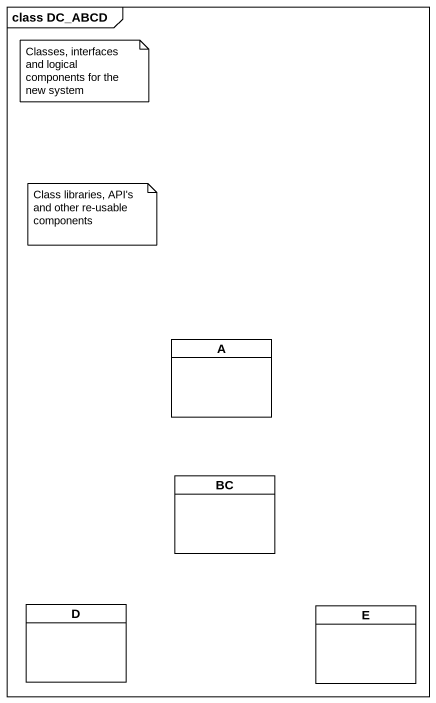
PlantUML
@startuml
mainframe class DC_ABCD
hide circle
hide empty members
class A
class BC
class D
class E
note as N1
  Classes, interfaces and logical components for the new system
end note
note as N2
  Class libraries, API's and other re-usable components
end note
@enduml
